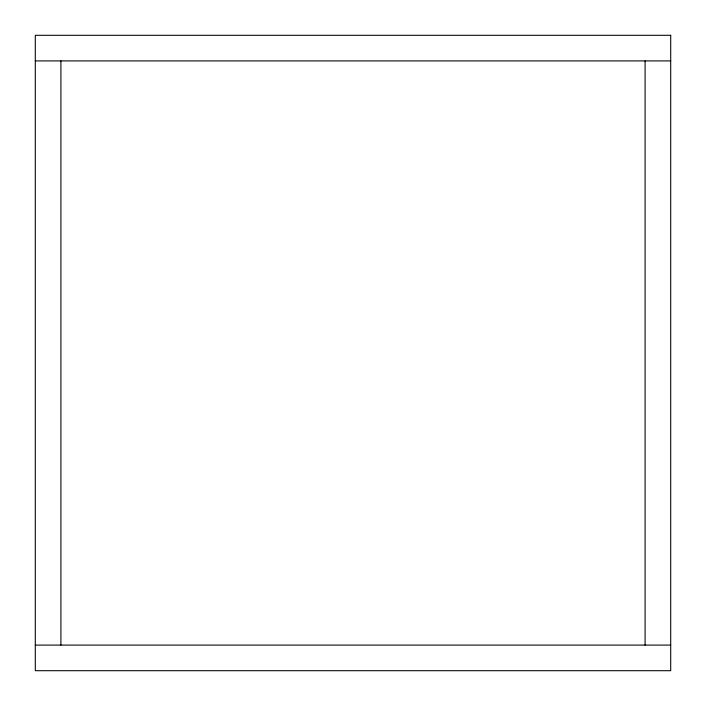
<?xml version="1.0" encoding="UTF-8"?>
<svg xmlns="http://www.w3.org/2000/svg" width="706" height="706" viewBox="0 0 706 706"><rect width="100%" height="100%" fill="white"/><g stroke="black" fill="none" stroke-linecap="round" stroke-linejoin="round"><path stroke-width="1.06" d="M35.3 60.91L670.7 60.91M35.3 645.09L670.7 645.09M645.09 60.91L645.09 645.09M60.91 60.91L60.91 645.09M670.7 35.3L35.3 35.3L35.3 670.7L670.7 670.7L670.7 35.3"/></g></svg>
